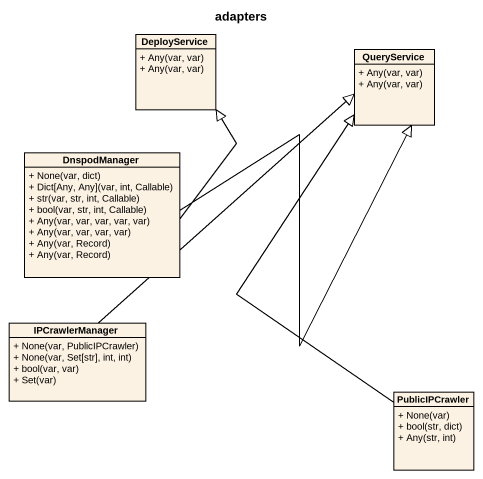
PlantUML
@startuml
title adapters
hide circle
hide empty members
skinparam classAttributeIconSize 0
class DeployService {
  + Any(var, var)
  + Any(var, var)
}
class QueryService {
  + Any(var, var)
  + Any(var, var)
}
class DnspodManager {
  + None(var, dict)
  + Dict[Any, Any](var, int, Callable)
  + str(var, str, int, Callable)
  + bool(var, str, int, Callable)
  + Any(var, var, var, var, var)
  + Any(var, var, var, var)
  + Any(var, Record)
  + Any(var, Record)
}
class IPCrawlerManager {
  + None(var, PublicIPCrawler)
  + None(var, Set[str], int, int)
  + bool(var, var)
  + Set(var)
}
class PublicIPCrawler {
  + None(var)
  + bool(str, dict)
  + Any(str, int)
}
DnspodManager -up-|> DeployService
DnspodManager -right-|> QueryService
IPCrawlerManager -up-|> QueryService
PublicIPCrawler -up-|> QueryService
@enduml
